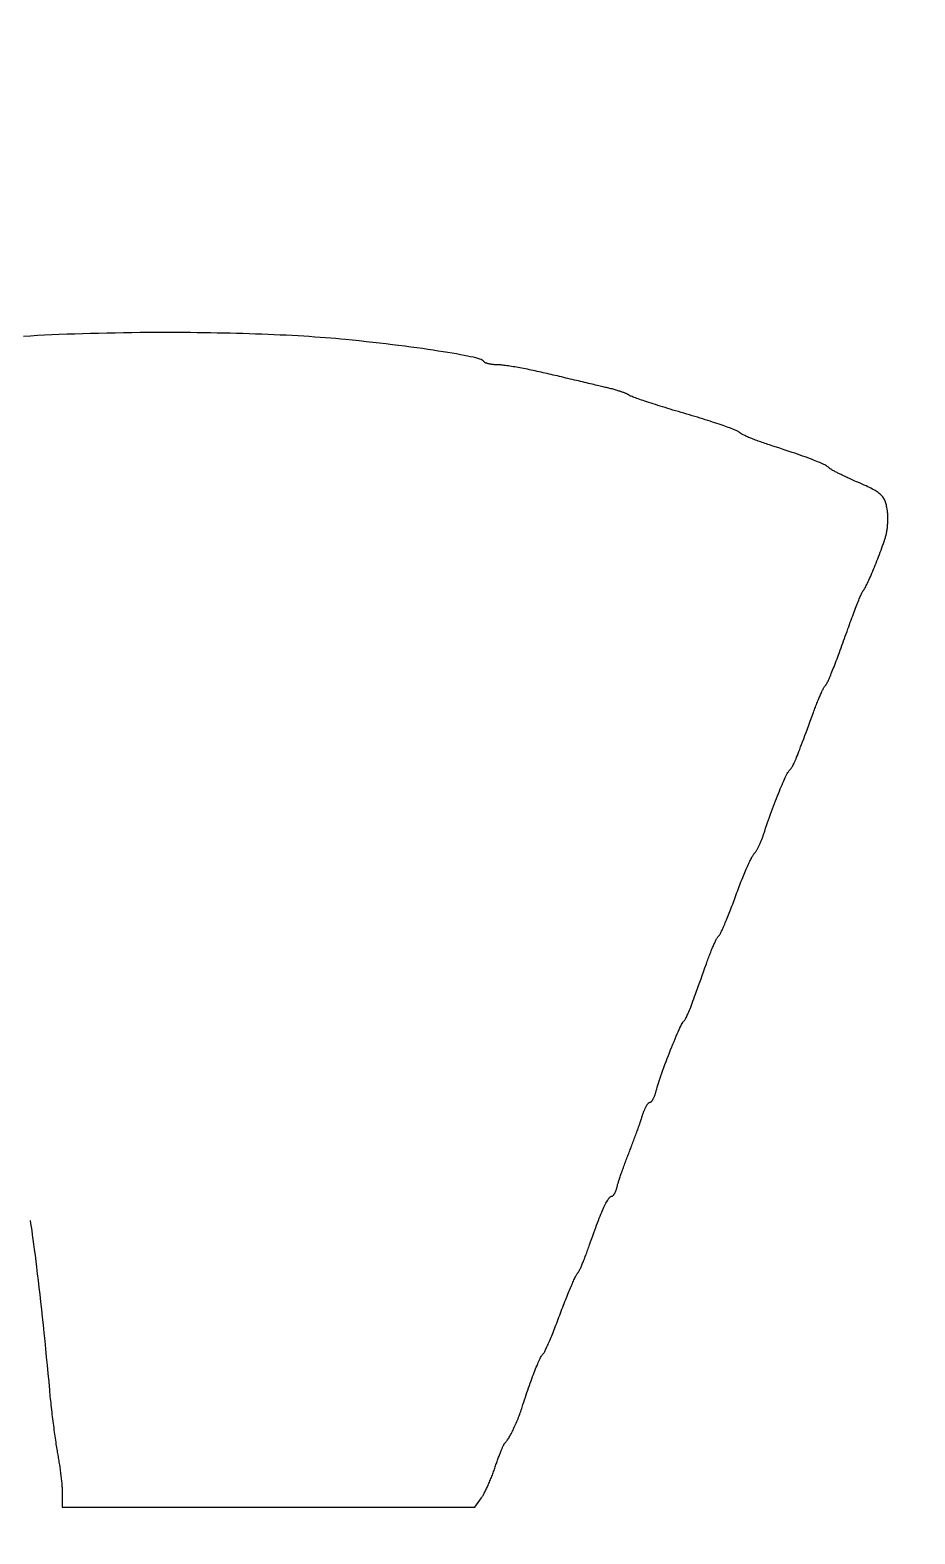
# Model space of a CAD drawing. Extents: x 2.5 to 77.5, y 2.5 to 77.5.
# Drawn here: x 52.06 to 64.44, y 18.83 to 39.86 of the extents above; entities that cross this region are included whole.
import ezdxf

# ---------------------------------------------------------------- set-up
doc = ezdxf.new("R2010")
doc.units = 0
doc.layers.get('0').update_dxf_attribs({"linetype": 'CONTINUOUS'})
doc.layers.add('YUYUKO', color=7, linetype='CONTINUOUS')

msp = doc.modelspace()

# ---------------------------------------------------------------- linework, layer by layer
msp.add_circle((40, 40), 37.5)
at = {"layer": 'YUYUKO'}
msp.add_lwpolyline([(52.059, 23.209), (52.066, 23.168), (52.074, 23.121), (52.082, 23.068), (52.091, 23.01), (52.1, 22.946), (52.109, 22.877), (52.119, 22.803), (52.129, 22.725), (52.139, 22.642), (52.15, 22.556), (52.161, 22.466), (52.172, 22.372), (52.183, 22.275), (52.195, 22.175), (52.206, 22.072), (52.218, 21.967), (52.229, 21.86), (52.241, 21.75), (52.252, 21.64), (52.264, 21.527), (52.275, 21.414), (52.287, 21.3), (52.298, 21.185), (52.309, 21.07), (52.32, 20.954), (52.33, 20.839), (52.333, 20.81), (52.336, 20.781), (52.338, 20.751), (52.342, 20.72), (52.345, 20.689), (52.348, 20.658), (52.351, 20.627), (52.355, 20.595), (52.359, 20.563), (52.362, 20.531), (52.366, 20.499), (52.37, 20.467), (52.374, 20.436), (52.378, 20.404), (52.382, 20.372), (52.386, 20.341), (52.39, 20.31), (52.394, 20.28), (52.398, 20.25), (52.402, 20.221), (52.406, 20.192), (52.41, 20.164), (52.414, 20.136), (52.418, 20.11), (52.422, 20.084), (52.426, 20.059), (52.43, 20.035), (52.434, 20.012), (52.437, 19.99), (52.441, 19.97), (52.444, 19.95), (52.448, 19.931), (52.451, 19.912), (52.455, 19.892), (52.458, 19.872), (52.461, 19.852), (52.464, 19.832), (52.467, 19.812), (52.471, 19.792), (52.474, 19.772), (52.476, 19.751), (52.479, 19.731), (52.482, 19.711), (52.485, 19.691), (52.487, 19.671), (52.489, 19.651), (52.492, 19.632), (52.494, 19.613), (52.496, 19.594), (52.498, 19.576), (52.5, 19.558), (52.502, 19.54), (52.503, 19.523), (52.504, 19.506), (52.506, 19.49), (52.507, 19.475), (52.508, 19.46), (52.509, 19.446), (52.509, 19.433), (52.51, 19.42), (52.51, 19.409), (52.51, 19.398), (52.51, 19.201), (55.397, 19.201), (58.284, 19.201), (58.375, 19.332), (58.38, 19.339), (58.385, 19.347), (58.391, 19.356), (58.397, 19.366), (58.402, 19.376), (58.408, 19.387), (58.414, 19.398), (58.421, 19.41), (58.427, 19.422), (58.433, 19.435), (58.44, 19.448), (58.447, 19.462), (58.453, 19.476), (58.46, 19.491), (58.467, 19.505), (58.474, 19.521), (58.48, 19.536), (58.487, 19.552), (58.494, 19.568), (58.501, 19.584), (58.507, 19.6), (58.514, 19.616), (58.52, 19.633), (58.527, 19.649), (58.533, 19.666), (58.539, 19.682), (58.545, 19.699), (58.551, 19.715), (58.557, 19.731), (58.563, 19.748), (58.568, 19.764), (58.573, 19.78), (58.578, 19.796), (58.584, 19.811), (58.589, 19.827), (58.594, 19.842), (58.6, 19.857), (58.605, 19.872), (58.61, 19.886), (58.615, 19.901), (58.621, 19.915), (58.626, 19.928), (58.631, 19.942), (58.636, 19.954), (58.64, 19.967), (58.645, 19.979), (58.65, 19.99), (58.654, 20.002), (58.659, 20.012), (58.663, 20.022), (58.667, 20.032), (58.671, 20.041), (58.675, 20.049), (58.679, 20.057), (58.682, 20.064), (58.686, 20.07), (58.689, 20.076), (58.692, 20.081), (58.694, 20.086), (58.697, 20.089), (58.699, 20.092), (58.701, 20.094), (58.707, 20.099), (58.713, 20.105), (58.719, 20.113), (58.726, 20.122), (58.733, 20.132), (58.74, 20.143), (58.748, 20.155), (58.756, 20.168), (58.764, 20.182), (58.772, 20.196), (58.781, 20.212), (58.79, 20.228), (58.798, 20.245), (58.807, 20.262), (58.816, 20.28), (58.825, 20.299), (58.834, 20.318), (58.843, 20.337), (58.852, 20.357), (58.861, 20.377), (58.869, 20.397), (58.878, 20.418), (58.886, 20.438), (58.895, 20.459), (58.903, 20.479), (58.91, 20.5), (58.918, 20.52), (58.925, 20.541), (58.932, 20.561), (58.938, 20.58), (58.945, 20.6), (58.955, 20.635), (58.966, 20.669), (58.978, 20.704), (58.989, 20.738), (59, 20.772), (59.011, 20.806), (59.023, 20.839), (59.034, 20.872), (59.045, 20.904), (59.057, 20.936), (59.068, 20.967), (59.079, 20.997), (59.09, 21.027), (59.101, 21.055), (59.111, 21.083), (59.122, 21.109), (59.132, 21.135), (59.142, 21.159), (59.152, 21.183), (59.161, 21.205), (59.17, 21.225), (59.179, 21.245), (59.187, 21.262), (59.195, 21.279), (59.202, 21.293), (59.209, 21.306), (59.216, 21.318), (59.222, 21.327), (59.227, 21.335), (59.232, 21.341), (59.237, 21.345), (59.239, 21.347), (59.242, 21.351), (59.246, 21.356), (59.25, 21.363), (59.255, 21.371), (59.26, 21.38), (59.265, 21.391), (59.271, 21.402), (59.277, 21.415), (59.284, 21.429), (59.291, 21.444), (59.298, 21.46), (59.306, 21.477), (59.314, 21.495), (59.322, 21.514), (59.331, 21.534), (59.339, 21.555), (59.348, 21.577), (59.358, 21.599), (59.367, 21.622), (59.377, 21.646), (59.387, 21.67), (59.397, 21.695), (59.407, 21.721), (59.417, 21.747), (59.427, 21.773), (59.438, 21.8), (59.448, 21.828), (59.459, 21.856), (59.47, 21.884), (59.48, 21.912), (59.491, 21.941), (59.501, 21.969), (59.512, 21.997), (59.522, 22.024), (59.533, 22.051), (59.543, 22.077), (59.553, 22.103), (59.563, 22.129), (59.573, 22.154), (59.583, 22.178), (59.593, 22.202), (59.602, 22.225), (59.611, 22.247), (59.62, 22.269), (59.629, 22.289), (59.638, 22.309), (59.646, 22.328), (59.654, 22.346), (59.661, 22.363), (59.668, 22.379), (59.675, 22.394), (59.682, 22.408), (59.688, 22.421), (59.694, 22.432), (59.699, 22.443), (59.704, 22.452), (59.708, 22.46), (59.712, 22.466), (59.716, 22.471), (59.719, 22.475), (59.721, 22.477), (59.724, 22.479), (59.727, 22.482), (59.73, 22.487), (59.733, 22.491), (59.736, 22.497), (59.74, 22.504), (59.744, 22.511), (59.748, 22.52), (59.753, 22.529), (59.758, 22.539), (59.763, 22.549), (59.768, 22.561), (59.773, 22.572), (59.779, 22.585), (59.784, 22.598), (59.79, 22.612), (59.796, 22.626), (59.802, 22.641), (59.808, 22.656), (59.814, 22.672), (59.821, 22.688), (59.827, 22.705), (59.834, 22.722), (59.84, 22.74), (59.847, 22.757), (59.853, 22.775), (59.86, 22.794), (59.867, 22.812), (59.873, 22.831), (59.88, 22.85), (59.887, 22.869), (59.902, 22.913), (59.917, 22.956), (59.931, 22.997), (59.945, 23.036), (59.959, 23.074), (59.973, 23.111), (59.986, 23.146), (59.998, 23.179), (60.011, 23.211), (60.023, 23.242), (60.034, 23.271), (60.046, 23.299), (60.057, 23.325), (60.067, 23.349), (60.078, 23.373), (60.088, 23.394), (60.097, 23.415), (60.107, 23.434), (60.116, 23.451), (60.124, 23.467), (60.133, 23.482), (60.141, 23.495), (60.149, 23.507), (60.156, 23.517), (60.163, 23.526), (60.17, 23.533), (60.177, 23.54), (60.183, 23.544), (60.189, 23.548), (60.194, 23.55), (60.2, 23.551), (60.202, 23.551), (60.205, 23.551), (60.207, 23.552), (60.209, 23.553), (60.212, 23.555), (60.214, 23.557), (60.217, 23.559), (60.22, 23.562), (60.222, 23.565), (60.225, 23.568), (60.228, 23.572), (60.23, 23.575), (60.233, 23.579), (60.235, 23.584), (60.238, 23.588), (60.241, 23.593), (60.243, 23.598), (60.246, 23.603), (60.248, 23.609), (60.251, 23.614), (60.253, 23.62), (60.256, 23.626), (60.258, 23.632), (60.26, 23.638), (60.262, 23.645), (60.265, 23.651), (60.267, 23.658), (60.269, 23.665), (60.27, 23.672), (60.272, 23.679), (60.274, 23.686), (60.276, 23.694), (60.278, 23.702), (60.28, 23.711), (60.283, 23.721), (60.286, 23.731), (60.29, 23.743), (60.293, 23.755), (60.297, 23.767), (60.301, 23.78), (60.306, 23.794), (60.31, 23.808), (60.315, 23.822), (60.32, 23.837), (60.326, 23.853), (60.331, 23.869), (60.337, 23.885), (60.343, 23.901), (60.349, 23.918), (60.355, 23.935), (60.361, 23.952), (60.367, 23.97), (60.374, 23.987), (60.38, 24.005), (60.387, 24.023), (60.394, 24.041), (60.4, 24.059), (60.407, 24.077), (60.414, 24.094), (60.421, 24.112), (60.428, 24.13), (60.435, 24.147), (60.442, 24.165), (60.449, 24.183), (60.456, 24.201), (60.463, 24.219), (60.47, 24.238), (60.477, 24.257), (60.485, 24.276), (60.492, 24.295), (60.499, 24.314), (60.506, 24.333), (60.513, 24.351), (60.52, 24.37), (60.527, 24.389), (60.534, 24.408), (60.541, 24.426), (60.547, 24.445), (60.554, 24.463), (60.56, 24.48), (60.566, 24.498), (60.572, 24.515), (60.578, 24.531), (60.584, 24.548), (60.589, 24.563), (60.594, 24.579), (60.599, 24.593), (60.604, 24.607), (60.608, 24.621), (60.613, 24.634), (60.616, 24.646), (60.62, 24.657), (60.623, 24.668), (60.626, 24.678), (60.629, 24.688), (60.633, 24.698), (60.636, 24.708), (60.64, 24.718), (60.643, 24.727), (60.647, 24.737), (60.65, 24.746), (60.654, 24.755), (60.658, 24.763), (60.662, 24.771), (60.665, 24.78), (60.669, 24.787), (60.673, 24.795), (60.677, 24.802), (60.681, 24.809), (60.684, 24.815), (60.688, 24.821), (60.692, 24.827), (60.695, 24.833), (60.699, 24.838), (60.703, 24.842), (60.706, 24.846), (60.71, 24.85), (60.713, 24.853), (60.716, 24.856), (60.719, 24.859), (60.723, 24.86), (60.725, 24.862), (60.728, 24.863), (60.731, 24.863), (60.734, 24.863), (60.737, 24.864), (60.739, 24.865), (60.742, 24.866), (60.745, 24.868), (60.748, 24.871), (60.751, 24.873), (60.754, 24.876), (60.757, 24.88), (60.761, 24.884), (60.764, 24.888), (60.767, 24.892), (60.77, 24.897), (60.773, 24.902), (60.776, 24.908), (60.779, 24.913), (60.782, 24.919), (60.785, 24.926), (60.788, 24.932), (60.791, 24.939), (60.794, 24.946), (60.797, 24.953), (60.8, 24.96), (60.803, 24.968), (60.806, 24.976), (60.808, 24.984), (60.811, 24.992), (60.813, 25), (60.816, 25.009), (60.818, 25.017), (60.82, 25.026), (60.826, 25.048), (60.833, 25.073), (60.841, 25.101), (60.851, 25.131), (60.861, 25.164), (60.873, 25.198), (60.885, 25.234), (60.898, 25.272), (60.912, 25.311), (60.927, 25.351), (60.942, 25.391), (60.957, 25.432), (60.973, 25.474), (60.989, 25.515), (61.005, 25.556), (61.021, 25.597), (61.037, 25.637), (61.053, 25.676), (61.069, 25.714), (61.084, 25.751), (61.099, 25.786), (61.113, 25.819), (61.127, 25.85), (61.14, 25.879), (61.152, 25.905), (61.164, 25.929), (61.174, 25.949), (61.183, 25.966), (61.191, 25.98), (61.198, 25.989), (61.203, 25.995), (61.207, 25.999), (61.211, 26.003), (61.215, 26.008), (61.22, 26.015), (61.225, 26.022), (61.23, 26.031), (61.235, 26.041), (61.241, 26.052), (61.247, 26.065), (61.254, 26.079), (61.261, 26.094), (61.268, 26.111), (61.276, 26.13), (61.284, 26.15), (61.293, 26.172), (61.302, 26.195), (61.312, 26.221), (61.322, 26.248), (61.334, 26.277), (61.345, 26.308), (61.357, 26.342), (61.37, 26.377), (61.384, 26.415), (61.398, 26.454), (61.413, 26.496), (61.429, 26.541), (61.446, 26.587), (61.463, 26.637), (61.482, 26.688), (61.501, 26.743), (61.521, 26.8), (61.527, 26.819), (61.534, 26.837), (61.541, 26.856), (61.548, 26.874), (61.554, 26.893), (61.561, 26.91), (61.568, 26.928), (61.575, 26.945), (61.582, 26.962), (61.588, 26.979), (61.595, 26.995), (61.601, 27.011), (61.608, 27.026), (61.614, 27.041), (61.62, 27.055), (61.627, 27.068), (61.633, 27.082), (61.638, 27.094), (61.644, 27.106), (61.649, 27.117), (61.655, 27.128), (61.66, 27.137), (61.665, 27.147), (61.669, 27.155), (61.674, 27.162), (61.678, 27.169), (61.682, 27.175), (61.685, 27.18), (61.689, 27.184), (61.692, 27.187), (61.694, 27.189), (61.697, 27.191), (61.7, 27.195), (61.704, 27.2), (61.708, 27.207), (61.713, 27.215), (61.718, 27.224), (61.723, 27.234), (61.729, 27.245), (61.735, 27.258), (61.741, 27.271), (61.748, 27.286), (61.755, 27.302), (61.763, 27.318), (61.77, 27.336), (61.778, 27.354), (61.786, 27.374), (61.795, 27.394), (61.804, 27.415), (61.813, 27.437), (61.822, 27.459), (61.831, 27.482), (61.84, 27.506), (61.85, 27.53), (61.859, 27.555), (61.869, 27.58), (61.879, 27.606), (61.889, 27.633), (61.899, 27.659), (61.909, 27.686), (61.919, 27.714), (61.929, 27.742), (61.939, 27.769), (61.949, 27.797), (61.96, 27.824), (61.97, 27.851), (61.98, 27.878), (61.99, 27.905), (62, 27.931), (62.01, 27.956), (62.021, 27.982), (62.03, 28.006), (62.04, 28.031), (62.05, 28.054), (62.06, 28.077), (62.069, 28.1), (62.078, 28.121), (62.087, 28.142), (62.096, 28.162), (62.105, 28.181), (62.113, 28.2), (62.121, 28.217), (62.129, 28.234), (62.137, 28.249), (62.144, 28.264), (62.151, 28.277), (62.157, 28.289), (62.163, 28.3), (62.169, 28.31), (62.174, 28.319), (62.179, 28.326), (62.183, 28.332), (62.187, 28.336), (62.191, 28.34), (62.195, 28.345), (62.199, 28.35), (62.203, 28.356), (62.208, 28.362), (62.212, 28.368), (62.216, 28.375), (62.221, 28.383), (62.226, 28.391), (62.23, 28.399), (62.235, 28.407), (62.24, 28.416), (62.245, 28.425), (62.249, 28.434), (62.254, 28.444), (62.259, 28.454), (62.264, 28.464), (62.269, 28.474), (62.273, 28.485), (62.278, 28.495), (62.283, 28.506), (62.288, 28.517), (62.292, 28.528), (62.297, 28.539), (62.301, 28.551), (62.305, 28.562), (62.309, 28.573), (62.314, 28.584), (62.317, 28.595), (62.321, 28.607), (62.325, 28.618), (62.338, 28.656), (62.35, 28.695), (62.364, 28.734), (62.377, 28.773), (62.391, 28.812), (62.404, 28.851), (62.418, 28.89), (62.432, 28.928), (62.446, 28.966), (62.46, 29.004), (62.474, 29.041), (62.488, 29.077), (62.502, 29.113), (62.516, 29.148), (62.529, 29.181), (62.542, 29.214), (62.555, 29.245), (62.568, 29.276), (62.58, 29.304), (62.592, 29.332), (62.603, 29.357), (62.614, 29.382), (62.625, 29.404), (62.635, 29.424), (62.644, 29.443), (62.652, 29.459), (62.66, 29.473), (62.668, 29.485), (62.674, 29.495), (62.68, 29.502), (62.685, 29.507), (62.689, 29.51), (62.694, 29.515), (62.698, 29.519), (62.703, 29.525), (62.708, 29.531), (62.713, 29.539), (62.719, 29.547), (62.724, 29.557), (62.73, 29.568), (62.736, 29.58), (62.743, 29.594), (62.75, 29.609), (62.758, 29.626), (62.766, 29.645), (62.775, 29.665), (62.784, 29.687), (62.794, 29.712), (62.804, 29.738), (62.816, 29.767), (62.828, 29.798), (62.84, 29.831), (62.854, 29.867), (62.868, 29.905), (62.884, 29.946), (62.9, 29.99), (62.917, 30.036), (62.935, 30.086), (62.955, 30.138), (62.975, 30.194), (62.997, 30.253), (63.019, 30.315), (63.026, 30.334), (63.033, 30.353), (63.04, 30.372), (63.047, 30.39), (63.054, 30.408), (63.061, 30.426), (63.068, 30.443), (63.074, 30.46), (63.081, 30.477), (63.088, 30.493), (63.094, 30.509), (63.101, 30.524), (63.107, 30.539), (63.114, 30.553), (63.12, 30.567), (63.126, 30.58), (63.131, 30.593), (63.137, 30.605), (63.142, 30.616), (63.148, 30.627), (63.153, 30.637), (63.157, 30.646), (63.162, 30.655), (63.166, 30.662), (63.17, 30.669), (63.174, 30.675), (63.178, 30.681), (63.181, 30.685), (63.184, 30.688), (63.186, 30.691), (63.189, 30.692), (63.191, 30.694), (63.194, 30.698), (63.197, 30.703), (63.202, 30.71), (63.206, 30.718), (63.211, 30.728), (63.217, 30.74), (63.223, 30.753), (63.23, 30.767), (63.237, 30.783), (63.244, 30.8), (63.252, 30.819), (63.26, 30.838), (63.269, 30.859), (63.278, 30.881), (63.287, 30.904), (63.297, 30.928), (63.307, 30.953), (63.317, 30.979), (63.327, 31.006), (63.338, 31.034), (63.349, 31.062), (63.36, 31.092), (63.371, 31.122), (63.382, 31.153), (63.394, 31.184), (63.406, 31.216), (63.417, 31.248), (63.429, 31.281), (63.441, 31.315), (63.453, 31.348), (63.465, 31.382), (63.477, 31.415), (63.489, 31.448), (63.501, 31.481), (63.512, 31.513), (63.524, 31.545), (63.535, 31.575), (63.546, 31.606), (63.557, 31.635), (63.568, 31.664), (63.578, 31.692), (63.589, 31.719), (63.599, 31.745), (63.609, 31.771), (63.618, 31.795), (63.627, 31.819), (63.636, 31.841), (63.644, 31.862), (63.652, 31.882), (63.66, 31.901), (63.667, 31.919), (63.674, 31.935), (63.681, 31.95), (63.687, 31.963), (63.692, 31.975), (63.697, 31.986), (63.701, 31.995), (63.705, 32.003), (63.709, 32.008), (63.711, 32.013), (63.713, 32.015), (63.718, 32.02), (63.723, 32.026), (63.729, 32.035), (63.735, 32.045), (63.742, 32.057), (63.75, 32.071), (63.758, 32.087), (63.767, 32.104), (63.776, 32.123), (63.785, 32.143), (63.795, 32.165), (63.805, 32.187), (63.816, 32.211), (63.827, 32.236), (63.838, 32.262), (63.849, 32.288), (63.861, 32.316), (63.872, 32.344), (63.884, 32.373), (63.896, 32.402), (63.907, 32.432), (63.919, 32.462), (63.931, 32.492), (63.942, 32.523), (63.954, 32.554), (63.965, 32.584), (63.976, 32.615), (63.987, 32.645), (63.998, 32.675), (64.008, 32.705), (64.018, 32.735), (64.022, 32.747), (64.026, 32.759), (64.029, 32.771), (64.033, 32.784), (64.036, 32.798), (64.039, 32.811), (64.041, 32.825), (64.044, 32.839), (64.047, 32.853), (64.049, 32.867), (64.051, 32.882), (64.053, 32.896), (64.054, 32.911), (64.056, 32.926), (64.057, 32.941), (64.058, 32.955), (64.059, 32.97), (64.06, 32.985), (64.06, 33), (64.061, 33.014), (64.061, 33.029), (64.061, 33.043), (64.06, 33.057), (64.06, 33.071), (64.059, 33.084), (64.058, 33.098), (64.057, 33.111), (64.056, 33.124), (64.054, 33.136), (64.052, 33.148), (64.05, 33.16), (64.047, 33.178), (64.043, 33.195), (64.039, 33.211), (64.035, 33.227), (64.031, 33.241), (64.027, 33.255), (64.022, 33.269), (64.016, 33.281), (64.011, 33.294), (64.004, 33.305), (63.997, 33.317), (63.989, 33.328), (63.981, 33.338), (63.972, 33.348), (63.962, 33.359), (63.951, 33.368), (63.939, 33.378), (63.926, 33.388), (63.912, 33.398), (63.897, 33.408), (63.881, 33.417), (63.863, 33.427), (63.844, 33.438), (63.824, 33.448), (63.802, 33.459), (63.779, 33.47), (63.755, 33.481), (63.728, 33.493), (63.7, 33.506), (63.671, 33.519), (63.639, 33.533), (63.62, 33.541), (63.6, 33.55), (63.581, 33.558), (63.562, 33.567), (63.543, 33.575), (63.525, 33.584), (63.507, 33.592), (63.489, 33.6), (63.471, 33.608), (63.454, 33.617), (63.438, 33.624), (63.422, 33.632), (63.406, 33.64), (63.391, 33.647), (63.376, 33.655), (63.362, 33.662), (63.349, 33.668), (63.336, 33.675), (63.324, 33.681), (63.313, 33.688), (63.302, 33.693), (63.292, 33.699), (63.283, 33.704), (63.274, 33.709), (63.266, 33.714), (63.26, 33.718), (63.254, 33.722), (63.249, 33.725), (63.245, 33.729), (63.241, 33.731), (63.239, 33.734), (63.235, 33.739), (63.229, 33.744), (63.222, 33.749), (63.213, 33.755), (63.203, 33.762), (63.191, 33.768), (63.178, 33.775), (63.163, 33.783), (63.147, 33.79), (63.129, 33.798), (63.11, 33.807), (63.089, 33.816), (63.067, 33.825), (63.043, 33.834), (63.018, 33.844), (62.991, 33.855), (62.963, 33.865), (62.933, 33.877), (62.901, 33.888), (62.868, 33.9), (62.834, 33.912), (62.798, 33.925), (62.76, 33.938), (62.721, 33.951), (62.68, 33.965), (62.638, 33.979), (62.594, 33.993), (62.549, 34.008), (62.502, 34.024), (62.453, 34.039), (62.403, 34.056), (62.383, 34.062), (62.362, 34.069), (62.342, 34.076), (62.322, 34.082), (62.303, 34.089), (62.283, 34.096), (62.264, 34.103), (62.246, 34.109), (62.227, 34.116), (62.209, 34.123), (62.192, 34.13), (62.175, 34.136), (62.159, 34.143), (62.143, 34.149), (62.127, 34.155), (62.112, 34.161), (62.098, 34.167), (62.085, 34.173), (62.072, 34.179), (62.06, 34.185), (62.049, 34.19), (62.038, 34.195), (62.028, 34.2), (62.019, 34.205), (62.011, 34.209), (62.004, 34.214), (61.998, 34.218), (61.992, 34.222), (61.988, 34.225), (61.984, 34.228), (61.982, 34.231), (61.979, 34.234), (61.974, 34.238), (61.968, 34.242), (61.959, 34.247), (61.948, 34.252), (61.936, 34.257), (61.922, 34.263), (61.906, 34.27), (61.889, 34.277), (61.87, 34.284), (61.85, 34.292), (61.828, 34.3), (61.804, 34.308), (61.78, 34.317), (61.754, 34.326), (61.727, 34.335), (61.698, 34.345), (61.669, 34.355), (61.638, 34.365), (61.607, 34.375), (61.574, 34.386), (61.541, 34.397), (61.506, 34.407), (61.471, 34.418), (61.435, 34.43), (61.399, 34.441), (61.362, 34.452), (61.324, 34.463), (61.285, 34.475), (61.247, 34.486), (61.207, 34.498), (61.168, 34.509), (61.129, 34.521), (61.091, 34.532), (61.053, 34.543), (61.016, 34.555), (60.98, 34.566), (60.944, 34.577), (60.909, 34.587), (60.874, 34.598), (60.841, 34.608), (60.809, 34.619), (60.777, 34.629), (60.747, 34.638), (60.717, 34.648), (60.689, 34.657), (60.662, 34.666), (60.636, 34.675), (60.612, 34.683), (60.589, 34.691), (60.567, 34.698), (60.547, 34.706), (60.528, 34.712), (60.511, 34.719), (60.495, 34.724), (60.482, 34.73), (60.469, 34.735), (60.459, 34.739), (60.451, 34.743), (60.444, 34.747), (60.439, 34.75), (60.437, 34.752), (60.435, 34.754), (60.432, 34.756), (60.429, 34.759), (60.424, 34.761), (60.419, 34.764), (60.413, 34.767), (60.407, 34.77), (60.4, 34.773), (60.392, 34.776), (60.384, 34.78), (60.375, 34.783), (60.365, 34.787), (60.355, 34.79), (60.345, 34.794), (60.334, 34.798), (60.322, 34.801), (60.31, 34.805), (60.298, 34.809), (60.285, 34.813), (60.272, 34.817), (60.259, 34.821), (60.245, 34.825), (60.231, 34.829), (60.216, 34.833), (60.201, 34.837), (60.186, 34.841), (60.171, 34.845), (60.156, 34.849), (60.14, 34.852), (60.125, 34.856), (60.109, 34.86), (60.092, 34.864), (60.075, 34.868), (60.056, 34.872), (60.036, 34.877), (60.015, 34.882), (59.993, 34.887), (59.97, 34.892), (59.946, 34.898), (59.922, 34.904), (59.896, 34.91), (59.871, 34.916), (59.844, 34.922), (59.817, 34.929), (59.789, 34.935), (59.761, 34.942), (59.732, 34.949), (59.703, 34.955), (59.674, 34.962), (59.645, 34.969), (59.615, 34.976), (59.585, 34.983), (59.555, 34.99), (59.526, 34.998), (59.496, 35.005), (59.466, 35.012), (59.437, 35.019), (59.407, 35.026), (59.379, 35.032), (59.35, 35.039), (59.322, 35.046), (59.294, 35.052), (59.266, 35.059), (59.239, 35.065), (59.211, 35.072), (59.183, 35.078), (59.155, 35.084), (59.127, 35.09), (59.1, 35.096), (59.072, 35.101), (59.045, 35.107), (59.018, 35.112), (58.991, 35.118), (58.965, 35.123), (58.939, 35.128), (58.913, 35.132), (58.888, 35.137), (58.864, 35.141), (58.84, 35.145), (58.817, 35.149), (58.794, 35.153), (58.772, 35.156), (58.752, 35.159), (58.731, 35.162), (58.712, 35.165), (58.694, 35.167), (58.677, 35.169), (58.661, 35.171), (58.646, 35.173), (58.632, 35.174), (58.619, 35.175), (58.608, 35.175), (58.598, 35.175), (58.588, 35.175), (58.579, 35.176), (58.569, 35.176), (58.56, 35.176), (58.551, 35.177), (58.542, 35.178), (58.533, 35.179), (58.525, 35.18), (58.516, 35.181), (58.508, 35.182), (58.5, 35.183), (58.492, 35.185), (58.484, 35.187), (58.477, 35.188), (58.47, 35.19), (58.463, 35.192), (58.456, 35.194), (58.45, 35.196), (58.444, 35.198), (58.438, 35.2), (58.433, 35.203), (58.428, 35.205), (58.423, 35.208), (58.419, 35.21), (58.415, 35.213), (58.412, 35.216), (58.409, 35.219), (58.406, 35.221), (58.404, 35.224), (58.402, 35.227), (58.401, 35.23), (58.396, 35.236), (58.386, 35.242), (58.371, 35.249), (58.35, 35.256), (58.325, 35.264), (58.295, 35.272), (58.261, 35.28), (58.222, 35.289), (58.179, 35.298), (58.132, 35.307), (58.08, 35.317), (58.026, 35.327), (57.967, 35.337), (57.905, 35.347), (57.839, 35.358), (57.771, 35.368), (57.699, 35.379), (57.625, 35.39), (57.548, 35.401), (57.469, 35.412), (57.387, 35.423), (57.303, 35.434), (57.216, 35.445), (57.128, 35.456), (57.039, 35.467), (56.947, 35.477), (56.854, 35.488), (56.76, 35.498), (56.665, 35.509), (56.569, 35.519), (56.472, 35.529), (56.405, 35.535), (56.336, 35.542), (56.266, 35.548), (56.193, 35.553), (56.119, 35.559), (56.043, 35.564), (55.966, 35.57), (55.888, 35.575), (55.808, 35.579), (55.726, 35.584), (55.644, 35.588), (55.56, 35.592), (55.476, 35.596), (55.39, 35.599), (55.303, 35.603), (55.215, 35.606), (55.127, 35.609), (55.038, 35.611), (54.948, 35.614), (54.857, 35.616), (54.766, 35.618), (54.675, 35.62), (54.583, 35.621), (54.49, 35.623), (54.397, 35.624), (54.305, 35.625), (54.212, 35.625), (54.118, 35.626), (54.025, 35.626), (53.932, 35.626), (53.839, 35.626), (53.839, 35.626), (53.72, 35.626), (53.601, 35.625), (53.483, 35.624), (53.365, 35.622), (53.249, 35.62), (53.133, 35.618), (53.019, 35.615), (52.906, 35.613), (52.794, 35.609), (52.684, 35.606), (52.576, 35.602), (52.469, 35.598), (52.365, 35.593), (52.262, 35.588), (52.162, 35.583), (52.065, 35.578), (51.97, 35.572)], dxfattribs=at)

doc.saveas('drawing.dxf')
